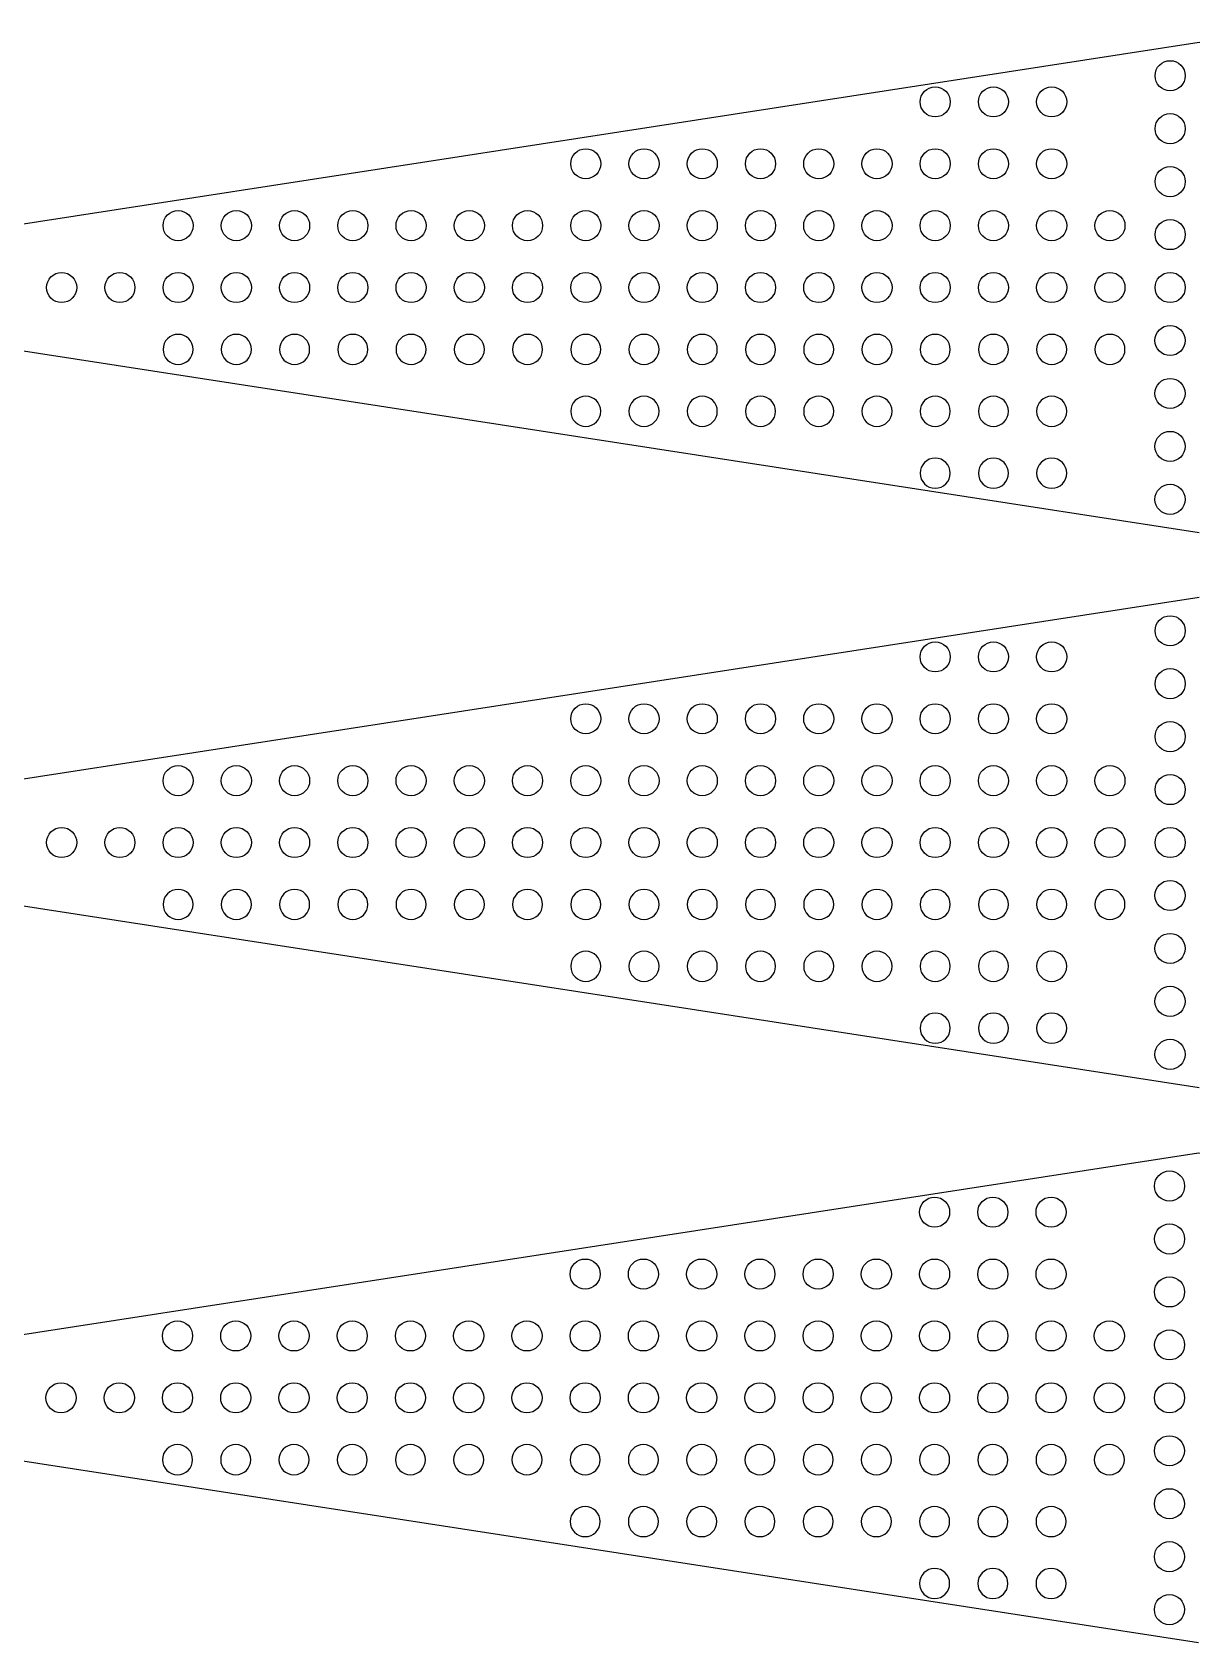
# Model space of a CAD drawing. Header units: millimetres. Extents: x 1762 to 23394, y 1311 to 16310.
# Drawn here: x 12532 to 16381, y 2268 to 7615 of the extents above; entities that cross this region are included whole.
import ezdxf

# ---------------------------------------------------------------- set-up
doc = ezdxf.new("R2010")
doc.units = ezdxf.units.MM
doc.layers.add('2-LIGHT', color=80, linetype='Continuous')
doc.layers.add('3-DARK', color=5, linetype='Continuous')

msp = doc.modelspace()

# ---------------------------------------------------------------- linework, layer by layer
at = {"layer": '2-LIGHT'}
for points in [[(19906.4, 7496.5), (19883.6, 7550.4), (19883.6, 7550.4, 0.297874), (19788, 7614.3), (19788, 7614.3), (19718.6, 7615), (18769.3, 7615, 0.414202), (18763.3, 7609), (18763.3, 7603), (18415.9, 7603, 0.414214), (18409.9, 7597), (18409.9, 7572.9), (17725, 7572.9), (16405.9, 7580.6), (11520.9, 6825.8, -0.038341)], [(16405.9, 5737.9), (11520.9, 4983.2, -0.038341)], [(11518.9, 3139.6), (16403.9, 3894.4), (17723, 3886.7), (18407.9, 3886.7), (18407.9, 3910.8, -0.414214), (18413.9, 3916.8), (18761.2, 3916.8), (18761.2, 3922.8, -0.414202), (18767.2, 3928.8), (19716.6, 3928.8), (19786, 3928.1), (19786, 3928.1, -0.297874), (19881.5, 3864.2), (19881.5, 3864.2), (19904.4, 3810.4)], [(16403.8, 2267.9), (11518.9, 3022.6, 0.038341)]]:
    msp.add_lwpolyline(points, format="xyb", dxfattribs=at)
for points in [[(11520.9, 6708.8), (16405.9, 5954)], [(11520.9, 4866.1), (16405.9, 4111.4)]]:
    msp.add_lwpolyline(points, dxfattribs=at)
at = {"layer": '3-DARK', "linetype": 'Continuous'}
for centre in [(16309.6, 7470.5), (15529.7, 7383.7), (15723, 7383.7), (15916.4, 7383.7), (16309.7, 7294.7), (14369.8, 7178.2), (14563.1, 7178.2), (14756.5, 7178.2), (14949.8, 7178.2), (15143.1, 7178.2), (15336.4, 7178.2), (15529.7, 7178.2), (15723, 7178.2), (15916.4, 7178.2), (16309.6, 7118.9), (13016.6, 6972.8), (13209.9, 6972.8), (13403.2, 6972.8), (13596.5, 6972.8), (13789.9, 6972.8), (13983.2, 6972.8), (14176.5, 6972.8), (14369.8, 6972.8), (14563.1, 6972.8), (14756.5, 6972.8), (14949.8, 6972.8), (15143.1, 6972.8), (15336.4, 6972.8), (15529.7, 6972.8), (15723, 6972.8), (15916.4, 6972.8), (16109.7, 6972.8), (16309.7, 6943.1), (12629.9, 6767.3), (12823.3, 6767.3), (13016.6, 6767.3), (13209.9, 6767.3), (13403.2, 6767.3), (13596.5, 6767.3), (13789.9, 6767.3), (13983.2, 6767.3), (14176.5, 6767.3), (14369.8, 6767.3), (14563.1, 6767.3), (14756.5, 6767.3), (14949.8, 6767.3), (15143.1, 6767.3), (15336.4, 6767.3), (15529.7, 6767.3), (15723, 6767.3), (15916.4, 6767.3), (16109.7, 6767.3), (16309.6, 6767.3), (16309.3, 6591.5), (16309.3, 6415.7), (16309.3, 6239.9), (16309.3, 6064.1), (16309.6, 5627.8), (15529.7, 5541), (15723, 5541), (15916.4, 5541), (16309.7, 5452), (14369.8, 5335.6), (14563.1, 5335.6), (14756.5, 5335.6), (14949.8, 5335.6), (15143.1, 5335.6), (15336.4, 5335.6), (15529.7, 5335.6), (15723, 5335.6), (15916.4, 5335.6), (16309.6, 5276.3), (13016.6, 5130.1), (13209.9, 5130.1), (13403.2, 5130.1), (13596.5, 5130.1), (13789.9, 5130.1), (13983.2, 5130.1), (14176.5, 5130.1), (14369.8, 5130.1), (14563.1, 5130.1), (14756.5, 5130.1), (14949.8, 5130.1), (15143.1, 5130.1), (15336.4, 5130.1), (15529.7, 5130.1), (15723, 5130.1), (15916.4, 5130.1), (16109.7, 5130.1), (16309.7, 5100.5), (12629.9, 4924.7), (12823.3, 4924.7), (13016.6, 4924.7), (13209.9, 4924.7), (13403.2, 4924.7), (13596.5, 4924.7), (13789.9, 4924.7), (13983.2, 4924.7), (14176.5, 4924.7), (14369.8, 4924.7), (14563.1, 4924.7), (14756.5, 4924.7), (14949.8, 4924.7), (15143.1, 4924.7), (15336.4, 4924.7), (15529.7, 4924.7), (15723, 4924.7), (15916.4, 4924.7), (16109.7, 4924.7), (16309.6, 4924.7), (16309.3, 4748.9), (16309.3, 4573.1), (16309.3, 4397.3), (16309.3, 4221.5), (16307.6, 3784.3), (15527.7, 3697.5), (15721, 3697.5), (15914.4, 3697.5), (16307.7, 3608.5), (14367.8, 3492), (14561.1, 3492), (14754.4, 3492), (14947.8, 3492), (15141.1, 3492), (15334.4, 3492), (15527.7, 3492), (15721, 3492), (15914.4, 3492), (16307.6, 3432.7), (13014.6, 3286.6), (13207.9, 3286.6), (13401.2, 3286.6), (13594.5, 3286.6), (13787.8, 3286.6), (13981.2, 3286.6), (14174.5, 3286.6), (14367.8, 3286.6), (14561.1, 3286.6), (14754.4, 3286.6), (14947.8, 3286.6), (15141.1, 3286.6), (15334.4, 3286.6), (15527.7, 3286.6), (15721, 3286.6), (15914.4, 3286.6), (16107.7, 3286.6), (16307.7, 3256.9), (12627.9, 3081.1), (12821.3, 3081.1), (13014.6, 3081.1), (13207.9, 3081.1), (13401.2, 3081.1), (13594.5, 3081.1), (13787.8, 3081.1), (13981.2, 3081.1), (14174.5, 3081.1), (14367.8, 3081.1), (14561.1, 3081.1), (14754.4, 3081.1), (14947.8, 3081.1), (15141.1, 3081.1), (15334.4, 3081.1), (15527.7, 3081.1), (15721, 3081.1), (15914.4, 3081.1), (16107.7, 3081.1), (16307.6, 3081.1), (16307.3, 2905.3), (16307.3, 2729.5), (16307.3, 2553.7), (16307.3, 2377.9)]:
    msp.add_ellipse(centre, major_axis=(0, -50), ratio=1, dxfattribs=at)
at = {"layer": '3-DARK', "linetype": 'Continuous', "extrusion": (0, 0, -1)}
for centre in [(13016.6, 6561.9), (13209.9, 6561.9), (13403.2, 6561.9), (13596.5, 6561.9), (13789.9, 6561.9), (13983.2, 6561.9), (14176.5, 6561.9), (14369.8, 6561.9), (14563.1, 6561.9), (14756.5, 6561.9), (14949.8, 6561.9), (15143.1, 6561.9), (15336.4, 6561.9), (15529.7, 6561.9), (15723, 6561.9), (15916.4, 6561.9), (16109.7, 6561.9), (14369.8, 6356.4), (14563.1, 6356.4), (14756.5, 6356.4), (14949.8, 6356.4), (15143.1, 6356.4), (15336.4, 6356.4), (15529.7, 6356.4), (15723, 6356.4), (15916.4, 6356.4), (15529.7, 6150.9), (15723, 6150.9), (15916.4, 6150.9), (13016.6, 4719.2), (13209.9, 4719.2), (13403.2, 4719.2), (13596.5, 4719.2), (13789.9, 4719.2), (13983.2, 4719.2), (14176.5, 4719.2), (14369.8, 4719.2), (14563.1, 4719.2), (14756.5, 4719.2), (14949.8, 4719.2), (15143.1, 4719.2), (15336.4, 4719.2), (15529.7, 4719.2), (15723, 4719.2), (15916.4, 4719.2), (16109.7, 4719.2), (14369.8, 4513.7), (14563.1, 4513.7), (14756.5, 4513.7), (14949.8, 4513.7), (15143.1, 4513.7), (15336.4, 4513.7), (15529.7, 4513.7), (15723, 4513.7), (15916.4, 4513.7), (15529.7, 4308.3), (15723, 4308.3), (15916.4, 4308.3), (13014.6, 2875.7), (13207.9, 2875.7), (13401.2, 2875.7), (13594.5, 2875.7), (13787.8, 2875.7), (13981.2, 2875.7), (14174.5, 2875.7), (14367.8, 2875.7), (14561.1, 2875.7), (14754.4, 2875.7), (14947.8, 2875.7), (15141.1, 2875.7), (15334.4, 2875.7), (15527.7, 2875.7), (15721, 2875.7), (15914.4, 2875.7), (16107.7, 2875.7), (14367.8, 2670.2), (14561.1, 2670.2), (14754.4, 2670.2), (14947.8, 2670.2), (15141.1, 2670.2), (15334.4, 2670.2), (15527.7, 2670.2), (15721, 2670.2), (15914.4, 2670.2), (15527.7, 2464.7), (15721, 2464.7), (15914.4, 2464.7)]:
    msp.add_ellipse(centre, major_axis=(0, 50), ratio=1, dxfattribs=at)

doc.saveas('drawing.dxf')
